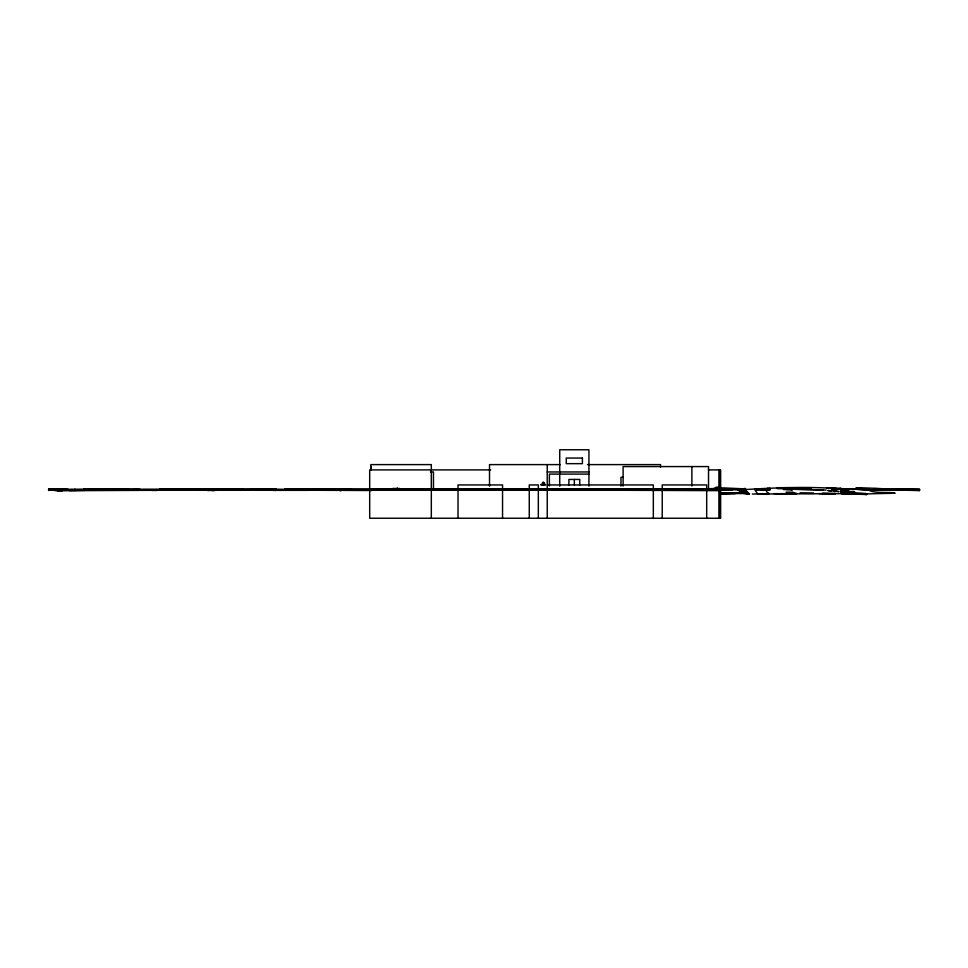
<?xml version="1.0" encoding="UTF-8"?>
<svg xmlns="http://www.w3.org/2000/svg" width="968" height="968" viewBox="0 0 968 968"><rect width="100%" height="100%" fill="white"/><g stroke="black" fill="none" stroke-linecap="round" stroke-linejoin="round"><path stroke-width="1.45" d="M370.841 469.444L370.841 466.431M427.384 489.251L410.42 489.372L745.711 488.913L723.495 487.896C704.631 489.626 721.971 486.384 720.434 489.566L745.517 489.542C824.095 484.786 824.3 489.554 899.575 490.256M461.034 489.324L469.129 489.167L285.161 489.336M436.253 489.251L452.371 489.264L410.613 489.421M720.434 489.626L695.326 489.493L720.434 488.138L720.434 489.59L720.41 488.525M856.293 488.429L856.293 487.799C873.535 487.775 890.645 489.796 908.093 489.106L907.427 489.106L919.6 489.312L919.418 490.389L914.929 490.268M66.865 489.82L66.865 489.058L48.836 489.07L48.727 490.558L48.727 489.518L75.335 489.711M469.129 489.76L519.38 489.663L459.51 489.808L569.644 489.651M543.605 485.21L543.592 483.927M718.401 489.312L718.389 490.655L370.841 489.312L716.889 489.312L697.299 489.191M748.312 493.075L749.474 493.995L739.782 492.736L719.539 492.797L734.664 492.724M542.794 483.697L542.854 482.379M619.919 489.687L594.775 489.626L645.039 489.675M543.568 482.354C542.588 482.984 543.52 481.798 543.677 483.71M919.394 489.59L919.431 490.582L919.406 489.324L874.201 488.61M544.089 484.98L542.322 485.101L544.149 485.162L543.605 482.621L543.169 483.443L542.528 482.693M542.927 483.564L542.77 482.621L543.532 482.56M543.786 482.608L544.089 484.629L542.733 484.629M541.173 484.581L541.124 485.198M543.157 483.443L542.806 482.633L543.363 482.984M543.762 482.838L543.641 484.181M541.088 484.653L542.479 483.697M543.133 482.826L543.605 483.528M293.207 489.191L330.862 489.433L287.218 489.384L372.753 489.748L371.797 490.522L319.525 490.292M545.359 485.089L544.077 483.492M720.41 489.046L720.434 488.138M719.393 489.59L716.647 489.578M543.205 482.536L543.556 483.322M791.013 489.3C792.296 488.102 797.487 487.424 792.26 489.3M395.609 488.55L392.935 488.743M543.98 483.177L544.161 482.778M454.609 489.76L350.864 489.941M399.99 488.731L399.155 488.465L400.486 488.876M544.839 484.303L545.178 484.448M175.414 489.505L142.429 489.554L167.512 489.566L159.454 489.505M744.997 488.356C746.437 488.598 742.565 491.163 737.773 489.384M531.517 489.518L566.437 489.711L529.919 489.832M543.084 483.153L543.544 482.608M782.362 487.654L782.229 488.356M845.185 492.071L854.478 492.083L845.185 492.071L853.486 492.01M852.336 492.034L853.365 492.119L852.433 491.938M398.223 488.743L398.223 488.743A1.343 1.343 0 0 1 396.166 488.283L396.529 488.743M543.314 485.307C545.42 485.271 540.749 485.234 543.484 485.041M719.672 493.281L720.023 493.995L720.059 493.281M552.498 489.227L519.332 489.264L552.728 489.142L544.464 489.239M48.4 489.663L276.461 489.397M469.129 489.675L405.652 490.28L402.301 489.614L452.189 489.276M489.711 489.167L494.261 488.985M263.599 489.372L276.352 489.36L251.075 489.384L276.291 489.409L263.974 489.372M397.57 488.513L396.856 488.356L397.461 488.489M159.188 489.518L195.863 489.324M735.765 493.232L734.906 493.039L747.272 493.16L720.023 493.995M543.677 484.702L542.588 484.557M276.037 489.518L251.087 489.554M782.882 488.32L790.336 487.678L793.288 488.501M397.291 488.489L397.945 488.259M745.59 493.244L747.913 493.438L735.099 493.075L745.844 493.16M719.889 489.457L720.507 489.288M57.451 490.74L180.822 490.195M494.261 489.844L393.734 489.941L453.266 489.626M157.01 490.461L152.097 490.328L152.738 490.474M233.3 490.256L242.956 490.026L154.989 490.135M62.303 490.873C64.057 490.268 53.131 491.659 54.075 489.784L135.52 490.074L104.847 489.554M534.203 489.869L534.832 489.699M233.276 490.268L217.824 490.098M710.113 489.663L710.754 489.542M341.619 490.256L339.925 490.582L341.619 490.316M272.068 489.965C268.814 490.667 286.952 490.207 275.142 489.893M287.218 489.384L293.147 489.3L284.943 489.348L399.76 489.312M135.786 489.554L114.514 490.231L85.027 489.481L114.974 489.639M412.9 489.191L452.262 489.215M215.211 490.328L212.367 490.498L215.852 490.268M136.718 490.171L140.481 489.264L143.482 490.147L136.73 489.397L134.177 490.147L228.17 489.953M418.793 489.227L443.937 489.203M846.419 490.123L848.948 490.147L840.865 490.8L840.998 492.458L866.784 494.515L865.731 493.486L853.316 492.664M757.533 489.13L755.088 488.997L757.496 488.876M114.514 490.195L115.386 490.171L102.874 489.542M192.572 489.614L167.452 489.53L259.678 489.409M427.033 489.312L435.249 488.901L427.009 489.191M519.332 489.058L548.215 489.203M92.565 489.288L85.269 489.493M318.291 489.336L217.812 489.445M745.396 489.784L737.568 489.989C745.941 488.392 752.366 494.067 739.02 491.938L747.042 491.756L746.025 490.643M176.079 489.384L161.559 489.348L242.956 489.264M393.734 489.336L552.788 489.094M469.069 489.3L494.2 489.264L477.272 489.167M217.703 489.445L234.135 489.106M477.272 489.264L485.634 488.937M175.68 489.481L192.572 489.469L159.284 489.481M251.075 489.409L268.003 489.384L259.303 489.082M225.943 489.505L242.871 489.53M527.536 489.167L535.873 488.876M460.853 489.167L490.135 489.034L463.2 489.155M662.632 489.167L716.889 489.009M207.551 490.522L216.348 490.28L197.121 490.304M192.656 489.312L217.788 489.336L205.216 489.324M851.695 492.107L854.659 492.046L853.631 491.974M86.636 489.481L97.574 489.312L74.548 489.336M351.686 489.723L318.339 489.384M270.399 490.268L312.652 490.292M791.812 492.264L786.185 492.131L786.899 493.583M338.8 490.292L275.541 490.014M427.094 489.264L443.997 489.239M767.128 488.344L770.117 488.308M719.26 490.244L732.256 490.062M764.151 489.929L761.138 489.82L770.322 489.723L755.016 490.292L757.787 493.874L769.27 493.583L766.825 491.962L765.906 489.893M205.216 489.518L194.036 489.554M670.11 488.949L682.742 489.554L645.051 489.639M879.888 490.28L826.551 488.162L867.231 489.651M752.366 494.031L841.555 493.668L866.784 494.515M349.4 489.687L351.747 489.675L343.471 489.505L351.844 489.699M670.195 489.518L657.611 489.626L657.611 488.985L670.195 489.481L657.611 488.973L695.339 489.167M719.817 493.571L735.547 493.438L735.099 493.039M65.267 489.578L68.934 489.554L53.7 489.203M180.121 490.147L142.078 490.135L148.709 490.135M285.003 489.397L305.719 489.239M268.076 490.183L272.516 490.147M275.469 490.123L315.386 490.002L232.598 489.953M719.877 493.559L735.547 493.438M48.727 489.626L53.93 489.602M65.352 489.711L54.849 489.735L57.971 489.748M116.838 489.409L128.659 489.324M127.473 489.324L83.478 489.348L106.25 489.348M594.775 489.578L720.434 489.469M48.872 489.663L75.214 489.53M127.849 489.336L138.351 489.312M114.974 489.748L69.357 490.619L69.357 489.711L141.522 489.663L139.719 489.675M293.171 489.433L305.731 489.397M531.952 489.179L543.121 489.142M350.646 489.953L418.866 489.711M531.952 489.796L563.11 489.784M785.363 493.668L774.182 493.704L796.785 493.68M137.867 489.312L139.198 489.312M69.611 489.59L75.347 489.578M350.864 489.82L368.602 489.784M272.516 489.808L268.076 490.002M315.386 489.832L275.469 489.893L315.386 489.869L293.207 489.784M393.734 489.881L745.384 489.59L744.9 488.441M484.29 489.977L478.785 489.953L479.438 490.098M866.784 493.886L895.134 493.22C890.439 491.647 875.653 493.68 869.131 490.449M560.266 464.604L489.518 464.604L489.518 486.13M587.491 464.604L660.551 464.604L660.551 467.133M490.679 469.904L369.691 469.904L369.691 518.243L720.555 518.243L720.555 469.891L708.467 469.891M430.506 471.961L433.458 471.961L433.458 489.009M547.235 471.961L588.931 471.961M588.931 474.102L549.376 474.102L549.376 486.021M623.114 477.297L620.972 477.297L620.972 486.081M547.235 484.944L653.327 484.944L653.327 518.243M390.491 489.009L400.486 488.925M431.292 489.009L458.529 489.009M501.363 489.009L529.581 489.021M537.071 489.009L547.719 489.021M569.644 489.106L594.775 489.106M653.013 489.009L662.608 489.021M857.055 488.743L842.705 489.191L840.127 488.102L840.454 489.312L848.646 489.542L840.865 489.941L839.849 488.985L866.856 489.481M851.925 489.336L854.454 489.348M117.309 490.207L135.786 490.183M471.658 489.748L494.261 489.735M819.158 493.619L830.338 493.619M284.943 489.348L293.219 489.36M739.782 492.736L746.449 492.797M490.147 489.13L494.261 489.142M111.417 489.409C93.63 489.324 124.182 489.469 110.231 489.384L167.549 490.002M308.368 490.328L272.661 490.365M209.499 490.292L217.812 490.316M731.735 493.196L749.474 493.765M873.971 488.779L892.678 488.876M879.718 489.433L892.665 489.505M343.471 489.687L293.207 489.397M181.137 490.026L110.546 489.397L113.534 489.505L112.639 489.493M735.256 493.184L746.195 493.244M873.983 489.082L919.443 489.929M793.3 489.324L823.453 489.929L793.228 489.191M846.71 489.336L854.224 489.409L848.863 489.336M531.444 489.651L532.485 489.663M275.469 489.554L285.814 489.675M919.431 490.558L878.279 489.675M747.562 493.16L748.482 493.16L744.356 493.184M899.575 489.626L870.68 489.76L856.293 487.799M738.983 493.184L747.187 493.341M744.21 493.196L748.276 493.269M823.453 490.014L826.115 490.086M435.358 488.985L443.937 489.239M485.476 488.695L494.2 489.082M849.081 492.409L841.01 491.829L840.865 490.171M846.08 492.143L844.979 492.071L854.478 492.083M834.585 488.55C841.01 488.816 834.743 491.018 831.536 489.336M395.609 488.743L392.887 488.392M853.074 489.312L854.066 489.264M782.338 487.654L790.045 488.38M845.33 492.167L847.363 492.24M831.379 491.006C816.847 489.239 851.404 492.627 834.162 491.236M742.141 489.288L745.191 489.384M792.441 492.167L796.749 493.571M629.599 489.651L630.241 489.772M783.281 489.481L792.272 490.135L791.546 489.505M716.005 488.683C713.731 486.577 720.047 486.614 719.841 488.489M48.836 489.07L48.836 489.699M720.374 469.891L720.374 518.243M719.405 469.891L719.405 518.243M719.224 469.891L719.224 518.243M708.528 489.009L708.528 466.576L623.114 466.576L623.114 486.081M706.688 518.243L706.688 484.944L662.233 484.944L662.233 518.243M691.878 466.576L691.878 486.021M588.931 486.13L588.931 449.757L559.734 449.757L559.734 486.13M579.771 484.907L579.771 479.438L568.894 479.438L568.894 484.907M574.327 479.438L574.327 484.907M547.235 464.604L547.235 518.243M538.329 518.243L538.329 484.944L529.266 484.944L529.266 518.243M502.549 518.243L502.549 484.944L458.021 484.944L458.021 518.243M431.317 518.243L431.317 464.604L370.841 464.604L370.841 470.339M628.28 489.481L637.851 489.518L628.28 489.481M799.338 487.678L799.253 488.598L810.881 488.598L810.591 487.727L810.204 488.792L798.515 488.659L799.338 487.678M562.589 489.602L558.79 489.675L562.589 489.602M777.062 487.69L777.437 488.659L793.808 488.55L788.279 487.654L777.062 487.69M857.188 493.837L843.043 493.535L857.188 493.837M92.589 489.384L85.365 489.566L92.541 489.372M835.021 493.353L822.292 493.414L835.42 493.898L835.021 493.353M582.409 458.058L566.256 458.058L566.256 463.66L582.409 463.66L582.409 458.058M813.725 493.353L799.943 493.256L813.725 493.353M560.593 489.832L559.589 489.784L560.593 489.832M852.07 493.934L841.555 493.692L852.07 493.922M782.471 487.872L781.091 487.69L782.471 487.872"/></g></svg>
